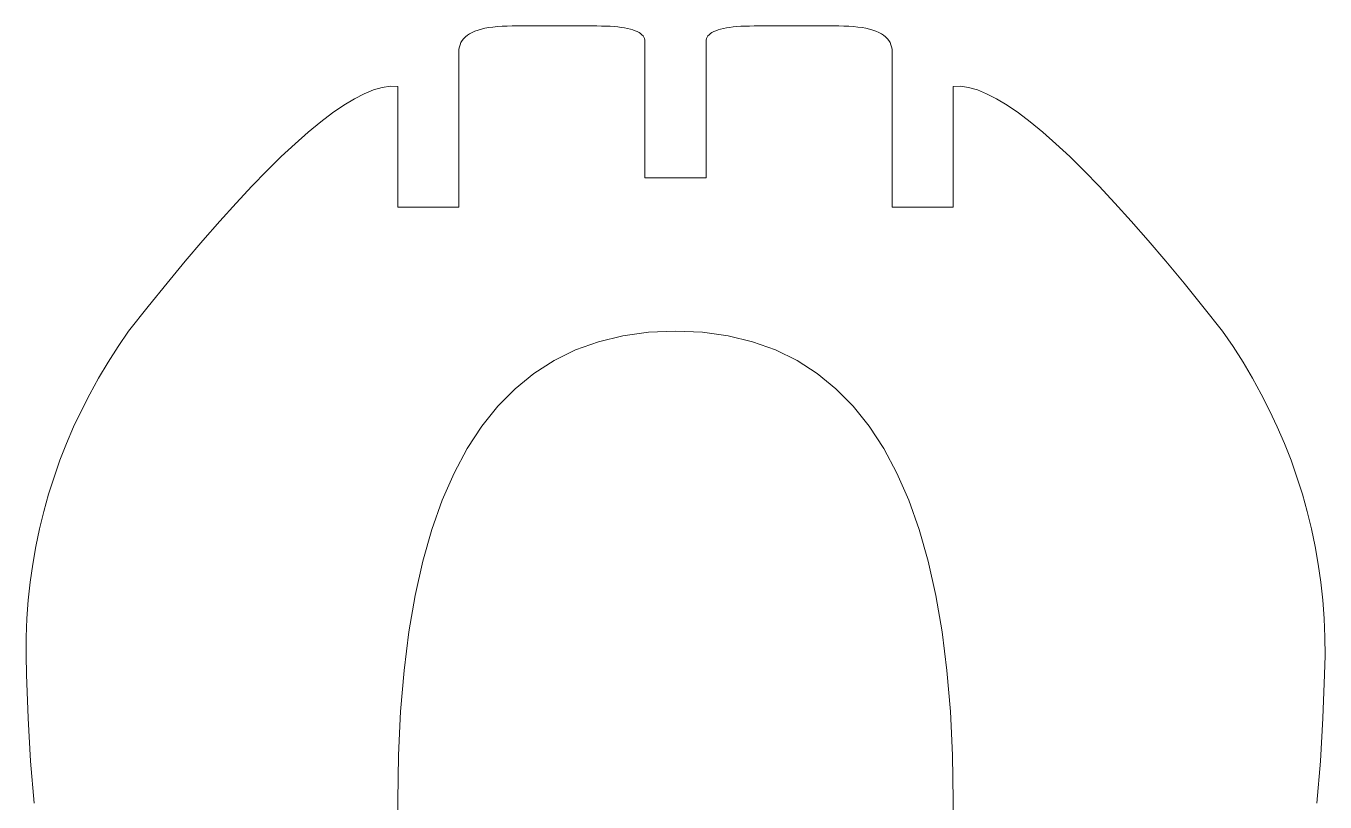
# Model space of a CAD drawing. Header units: inches. Extents: x -12.5 to 8.5, y -8.4 to 12.1.
# Drawn here: x 3.961 to 6.204, y -4 to -2.66 of the extents above; entities that cross this region are included whole.
import ezdxf

# ---------------------------------------------------------------- set-up
doc = ezdxf.new("R2010")
doc.units = ezdxf.units.IN
doc.header["$MEASUREMENT"] = 0
doc.layers.add('Layer 1', color=7, linetype='Continuous')

msp = doc.modelspace()

# ---------------------------------------------------------------- linework, layer by layer
at = {"layer": 'Layer 1', "color": 1, "lineweight": 9}
for points in [[(4.7363, -2.6693), (4.7363, -2.6693), (4.7315, -2.6714), (4.7315, -2.6714)], [(4.7416, -2.6674), (4.7416, -2.6674), (4.7363, -2.6693), (4.7363, -2.6693)], [(4.7474, -2.6657), (4.7474, -2.6657), (4.7416, -2.6674), (4.7416, -2.6674)], [(4.7536, -2.6642), (4.7536, -2.6642), (4.7474, -2.6657), (4.7474, -2.6657)], [(4.7603, -2.663), (4.7603, -2.663), (4.7536, -2.6642), (4.7536, -2.6642)], [(4.7674, -2.662), (4.7674, -2.662), (4.7603, -2.663), (4.7603, -2.663)], [(4.7751, -2.6612), (4.7751, -2.6612), (4.7674, -2.662), (4.7674, -2.662)], [(4.7831, -2.6607), (4.7831, -2.6607), (4.7751, -2.6612), (4.7751, -2.6612)], [(4.7917, -2.6603), (4.7917, -2.6603), (4.7831, -2.6607), (4.7831, -2.6607)], [(4.8007, -2.6602), (4.8007, -2.6602), (4.7917, -2.6603), (4.7917, -2.6603)], [(4.8007, -2.6602), (4.8007, -2.6602), (4.8007, -2.6602), (4.8007, -2.6602)], [(4.9465, -2.6602), (4.9465, -2.6602), (4.8007, -2.6602), (4.8007, -2.6602)], [(4.9465, -2.6602), (4.9465, -2.6602), (4.9465, -2.6602), (4.9465, -2.6602)], [(4.9546, -2.6603), (4.9546, -2.6603), (4.9465, -2.6602), (4.9465, -2.6602)], [(4.9546, -2.6603), (4.9546, -2.6603), (4.9546, -2.6603), (4.9546, -2.6603)], [(4.9624, -2.6605), (4.9624, -2.6605), (4.9546, -2.6603), (4.9546, -2.6603)], [(4.9624, -2.6605), (4.9624, -2.6605), (4.9624, -2.6605), (4.9624, -2.6605)], [(4.9696, -2.6608), (4.9696, -2.6608), (4.9624, -2.6605), (4.9624, -2.6605)], [(4.9696, -2.6608), (4.9696, -2.6608), (4.9696, -2.6608), (4.9696, -2.6608)], [(4.9765, -2.6613), (4.9765, -2.6613), (4.9696, -2.6608), (4.9696, -2.6608)], [(4.9765, -2.6613), (4.9765, -2.6613), (4.9765, -2.6613), (4.9765, -2.6613)], [(4.983, -2.6619), (4.983, -2.6619), (4.9765, -2.6613), (4.9765, -2.6613)], [(4.983, -2.6619), (4.983, -2.6619), (4.983, -2.6619), (4.983, -2.6619)], [(4.989, -2.6626), (4.989, -2.6626), (4.983, -2.6619), (4.983, -2.6619)], [(4.989, -2.6626), (4.989, -2.6626), (4.989, -2.6626), (4.989, -2.6626)], [(4.9947, -2.6635), (4.9947, -2.6635), (4.989, -2.6626), (4.989, -2.6626)], [(4.9947, -2.6635), (4.9947, -2.6635), (4.9947, -2.6635), (4.9947, -2.6635)], [(4.9999, -2.6645), (4.9999, -2.6645), (4.9947, -2.6635), (4.9947, -2.6635)], [(4.9999, -2.6645), (4.9999, -2.6645), (4.9999, -2.6645), (4.9999, -2.6645)], [(5.0047, -2.6656), (5.0047, -2.6656), (4.9999, -2.6645), (4.9999, -2.6645)], [(5.0047, -2.6656), (5.0047, -2.6656), (5.0047, -2.6656), (5.0047, -2.6656)], [(5.009, -2.6669), (5.009, -2.6669), (5.0047, -2.6656), (5.0047, -2.6656)], [(5.009, -2.6669), (5.009, -2.6669), (5.009, -2.6669), (5.009, -2.6669)], [(5.013, -2.6683), (5.013, -2.6683), (5.009, -2.6669), (5.009, -2.6669)], [(5.013, -2.6683), (5.013, -2.6683), (5.013, -2.6683), (5.013, -2.6683)], [(5.0165, -2.6699), (5.0165, -2.6699), (5.013, -2.6683), (5.013, -2.6683)], [(5.1486, -2.6699), (5.1486, -2.6699), (5.1522, -2.6683), (5.1522, -2.6683)], [(5.1522, -2.6683), (5.1522, -2.6683), (5.1561, -2.6669), (5.1561, -2.6669)], [(5.1561, -2.6669), (5.1561, -2.6669), (5.1605, -2.6656), (5.1605, -2.6656)], [(5.1605, -2.6656), (5.1605, -2.6656), (5.1653, -2.6645), (5.1653, -2.6645)], [(5.1653, -2.6645), (5.1653, -2.6645), (5.1705, -2.6635), (5.1705, -2.6635)], [(5.1705, -2.6635), (5.1705, -2.6635), (5.1761, -2.6626), (5.1761, -2.6626)], [(5.1761, -2.6626), (5.1761, -2.6626), (5.1822, -2.6619), (5.1822, -2.6619)], [(5.1822, -2.6619), (5.1822, -2.6619), (5.1886, -2.6613), (5.1886, -2.6613)], [(5.1886, -2.6613), (5.1886, -2.6613), (5.1955, -2.6608), (5.1955, -2.6608)], [(5.1955, -2.6608), (5.1955, -2.6608), (5.2028, -2.6605), (5.2028, -2.6605)], [(5.2028, -2.6605), (5.2028, -2.6605), (5.2105, -2.6603), (5.2105, -2.6603)], [(5.2105, -2.6603), (5.2105, -2.6603), (5.2186, -2.6602), (5.2186, -2.6602)], [(5.2186, -2.6602), (5.2186, -2.6602), (5.2186, -2.6602), (5.2186, -2.6602)], [(5.2186, -2.6602), (5.2186, -2.6602), (5.3645, -2.6602), (5.3645, -2.6602)], [(5.3645, -2.6602), (5.3645, -2.6602), (5.3645, -2.6602), (5.3645, -2.6602)], [(5.3645, -2.6602), (5.3645, -2.6602), (5.3735, -2.6603), (5.3735, -2.6603)], [(5.3735, -2.6603), (5.3735, -2.6603), (5.3735, -2.6603), (5.3735, -2.6603)], [(5.3735, -2.6603), (5.3735, -2.6603), (5.382, -2.6607), (5.382, -2.6607)], [(5.382, -2.6607), (5.382, -2.6607), (5.382, -2.6607), (5.382, -2.6607)], [(5.382, -2.6607), (5.382, -2.6607), (5.3901, -2.6612), (5.3901, -2.6612)], [(5.3901, -2.6612), (5.3901, -2.6612), (5.3901, -2.6612), (5.3901, -2.6612)], [(5.3901, -2.6612), (5.3901, -2.6612), (5.3977, -2.662), (5.3977, -2.662)], [(5.3977, -2.662), (5.3977, -2.662), (5.3977, -2.662), (5.3977, -2.662)], [(5.3977, -2.662), (5.3977, -2.662), (5.4049, -2.663), (5.4049, -2.663)], [(5.4049, -2.663), (5.4049, -2.663), (5.4049, -2.663), (5.4049, -2.663)], [(5.4049, -2.663), (5.4049, -2.663), (5.4115, -2.6642), (5.4115, -2.6642)], [(5.4115, -2.6642), (5.4115, -2.6642), (5.4115, -2.6642), (5.4115, -2.6642)], [(5.4115, -2.6642), (5.4115, -2.6642), (5.4178, -2.6657), (5.4178, -2.6657)], [(5.4178, -2.6657), (5.4178, -2.6657), (5.4178, -2.6657), (5.4178, -2.6657)], [(5.4178, -2.6657), (5.4178, -2.6657), (5.4235, -2.6674), (5.4235, -2.6674)], [(5.4235, -2.6674), (5.4235, -2.6674), (5.4235, -2.6674), (5.4235, -2.6674)], [(5.4235, -2.6674), (5.4235, -2.6674), (5.4288, -2.6693), (5.4288, -2.6693)], [(5.4288, -2.6693), (5.4288, -2.6693), (5.4288, -2.6693), (5.4288, -2.6693)], [(5.4288, -2.6693), (5.4288, -2.6693), (5.4337, -2.6714), (5.4337, -2.6714)], [(4.7121, -2.6888), (4.7121, -2.6888), (4.7105, -2.6925), (4.7105, -2.6925)], [(4.7142, -2.6853), (4.7142, -2.6853), (4.7121, -2.6888), (4.7121, -2.6888)], [(4.7167, -2.6821), (4.7167, -2.6821), (4.7142, -2.6853), (4.7142, -2.6853)], [(4.7197, -2.6791), (4.7197, -2.6791), (4.7167, -2.6821), (4.7167, -2.6821)], [(4.7232, -2.6763), (4.7232, -2.6763), (4.7197, -2.6791), (4.7197, -2.6791)], [(4.7271, -2.6737), (4.7271, -2.6737), (4.7232, -2.6763), (4.7232, -2.6763)], [(4.7315, -2.6714), (4.7315, -2.6714), (4.7271, -2.6737), (4.7271, -2.6737)], [(5.0165, -2.6699), (5.0165, -2.6699), (5.0165, -2.6699), (5.0165, -2.6699)], [(5.0197, -2.6715), (5.0197, -2.6715), (5.0165, -2.6699), (5.0165, -2.6699)], [(5.0197, -2.6715), (5.0197, -2.6715), (5.0197, -2.6715), (5.0197, -2.6715)], [(5.0224, -2.6733), (5.0224, -2.6733), (5.0197, -2.6715), (5.0197, -2.6715)], [(5.0224, -2.6733), (5.0224, -2.6733), (5.0224, -2.6733), (5.0224, -2.6733)], [(5.0247, -2.6753), (5.0247, -2.6753), (5.0224, -2.6733), (5.0224, -2.6733)], [(5.0247, -2.6753), (5.0247, -2.6753), (5.0247, -2.6753), (5.0247, -2.6753)], [(5.0265, -2.6774), (5.0265, -2.6774), (5.0247, -2.6753), (5.0247, -2.6753)], [(5.0265, -2.6774), (5.0265, -2.6774), (5.0265, -2.6774), (5.0265, -2.6774)], [(5.028, -2.6796), (5.028, -2.6796), (5.0265, -2.6774), (5.0265, -2.6774)], [(5.028, -2.6796), (5.028, -2.6796), (5.028, -2.6796), (5.028, -2.6796)], [(5.029, -2.6819), (5.029, -2.6819), (5.028, -2.6796), (5.028, -2.6796)], [(5.029, -2.6819), (5.029, -2.6819), (5.029, -2.6819), (5.029, -2.6819)], [(5.0297, -2.6844), (5.0297, -2.6844), (5.029, -2.6819), (5.029, -2.6819)], [(5.0297, -2.6844), (5.0297, -2.6844), (5.0297, -2.6844), (5.0297, -2.6844)], [(5.0299, -2.687), (5.0299, -2.687), (5.0297, -2.6844), (5.0297, -2.6844)], [(5.0299, -2.687), (5.0299, -2.687), (5.0299, -2.687), (5.0299, -2.687)], [(5.0299, -2.687), (5.0299, -2.687), (5.0299, -2.9222), (5.0299, -2.9222)], [(5.1353, -2.687), (5.1353, -2.687), (5.1355, -2.6844), (5.1355, -2.6844)], [(5.1353, -2.687), (5.1353, -2.687), (5.1353, -2.687), (5.1353, -2.687)], [(5.1353, -2.687), (5.1353, -2.687), (5.1353, -2.9222), (5.1353, -2.9222)], [(5.1355, -2.6844), (5.1355, -2.6844), (5.1361, -2.6819), (5.1361, -2.6819)], [(5.1361, -2.6819), (5.1361, -2.6819), (5.1372, -2.6796), (5.1372, -2.6796)], [(5.1372, -2.6796), (5.1372, -2.6796), (5.1386, -2.6774), (5.1386, -2.6774)], [(5.1386, -2.6774), (5.1386, -2.6774), (5.1405, -2.6753), (5.1405, -2.6753)], [(5.1405, -2.6753), (5.1405, -2.6753), (5.1428, -2.6733), (5.1428, -2.6733)], [(5.1428, -2.6733), (5.1428, -2.6733), (5.1455, -2.6715), (5.1455, -2.6715)], [(5.1455, -2.6715), (5.1455, -2.6715), (5.1486, -2.6699), (5.1486, -2.6699)], [(5.4337, -2.6714), (5.4337, -2.6714), (5.4337, -2.6714), (5.4337, -2.6714)], [(5.4337, -2.6714), (5.4337, -2.6714), (5.4381, -2.6737), (5.4381, -2.6737)], [(5.4381, -2.6737), (5.4381, -2.6737), (5.4381, -2.6737), (5.4381, -2.6737)], [(5.4381, -2.6737), (5.4381, -2.6737), (5.442, -2.6763), (5.442, -2.6763)], [(5.442, -2.6763), (5.442, -2.6763), (5.442, -2.6763), (5.442, -2.6763)], [(5.442, -2.6763), (5.442, -2.6763), (5.4455, -2.6791), (5.4455, -2.6791)], [(5.4455, -2.6791), (5.4455, -2.6791), (5.4455, -2.6791), (5.4455, -2.6791)], [(5.4455, -2.6791), (5.4455, -2.6791), (5.4484, -2.6821), (5.4484, -2.6821)], [(5.4484, -2.6821), (5.4484, -2.6821), (5.4484, -2.6821), (5.4484, -2.6821)], [(5.4484, -2.6821), (5.4484, -2.6821), (5.451, -2.6853), (5.451, -2.6853)], [(5.451, -2.6853), (5.451, -2.6853), (5.451, -2.6853), (5.451, -2.6853)], [(5.451, -2.6853), (5.451, -2.6853), (5.4531, -2.6888), (5.4531, -2.6888)], [(5.4531, -2.6888), (5.4531, -2.6888), (5.4531, -2.6888), (5.4531, -2.6888)], [(5.4531, -2.6888), (5.4531, -2.6888), (5.4547, -2.6925), (5.4547, -2.6925)], [(4.7086, -2.7005), (4.7086, -2.7005), (4.7084, -2.7049), (4.7084, -2.7049)], [(4.7084, -2.7049), (4.7084, -2.7049), (4.7084, -2.7049), (4.7084, -2.7049)], [(4.7084, -2.7049), (4.7084, -2.7049), (4.7084, -2.9728), (4.7084, -2.9728)], [(4.7093, -2.6964), (4.7093, -2.6964), (4.7086, -2.7005), (4.7086, -2.7005)], [(4.7105, -2.6925), (4.7105, -2.6925), (4.7093, -2.6964), (4.7093, -2.6964)], [(5.4547, -2.6925), (5.4547, -2.6925), (5.4547, -2.6925), (5.4547, -2.6925)], [(5.4547, -2.6925), (5.4547, -2.6925), (5.4558, -2.6964), (5.4558, -2.6964)], [(5.4558, -2.6964), (5.4558, -2.6964), (5.4558, -2.6964), (5.4558, -2.6964)], [(5.4558, -2.6964), (5.4558, -2.6964), (5.4565, -2.7005), (5.4565, -2.7005)], [(5.4565, -2.7005), (5.4565, -2.7005), (5.4565, -2.7005), (5.4565, -2.7005)], [(5.4565, -2.7005), (5.4565, -2.7005), (5.4567, -2.7049), (5.4567, -2.7049)], [(5.4567, -2.7049), (5.4567, -2.7049), (5.4567, -2.7049), (5.4567, -2.7049)], [(5.4567, -2.7049), (5.4567, -2.7049), (5.4567, -2.9728), (5.4567, -2.9728)], [(4.528, -2.7859), (4.528, -2.7859), (4.5452, -2.7771), (4.5452, -2.7771)], [(4.5452, -2.7771), (4.5452, -2.7771), (4.5613, -2.7706), (4.5613, -2.7706)], [(4.5613, -2.7706), (4.5613, -2.7706), (4.5763, -2.7663), (4.5763, -2.7663)], [(4.5763, -2.7663), (4.5763, -2.7663), (4.5902, -2.7643), (4.5902, -2.7643)], [(4.5902, -2.7643), (4.5902, -2.7643), (4.5902, -2.7643), (4.5902, -2.7643)], [(4.5902, -2.7643), (4.5902, -2.7643), (4.603, -2.7645), (4.603, -2.7645)], [(4.603, -2.7645), (4.603, -2.7645), (4.603, -2.7645), (4.603, -2.7645)], [(4.603, -2.9728), (4.603, -2.9728), (4.603, -2.7645), (4.603, -2.7645)], [(5.575, -2.7643), (5.575, -2.7643), (5.5622, -2.7645), (5.5622, -2.7645)], [(5.5622, -2.7645), (5.5622, -2.7645), (5.5622, -2.7645), (5.5622, -2.7645)], [(5.5622, -2.9728), (5.5622, -2.9728), (5.5622, -2.7645), (5.5622, -2.7645)], [(5.575, -2.7643), (5.575, -2.7643), (5.575, -2.7643), (5.575, -2.7643)], [(5.5888, -2.7663), (5.5888, -2.7663), (5.575, -2.7643), (5.575, -2.7643)], [(5.5888, -2.7663), (5.5888, -2.7663), (5.5888, -2.7663), (5.5888, -2.7663)], [(5.6038, -2.7706), (5.6038, -2.7706), (5.5888, -2.7663), (5.5888, -2.7663)], [(5.6038, -2.7706), (5.6038, -2.7706), (5.6038, -2.7706), (5.6038, -2.7706)], [(5.6199, -2.7771), (5.6199, -2.7771), (5.6038, -2.7706), (5.6038, -2.7706)], [(5.6199, -2.7771), (5.6199, -2.7771), (5.6199, -2.7771), (5.6199, -2.7771)], [(5.6371, -2.7859), (5.6371, -2.7859), (5.6199, -2.7771), (5.6199, -2.7771)], [(4.4904, -2.8102), (4.4904, -2.8102), (4.5098, -2.7969), (4.5098, -2.7969)], [(4.5098, -2.7969), (4.5098, -2.7969), (4.528, -2.7859), (4.528, -2.7859)], [(5.6371, -2.7859), (5.6371, -2.7859), (5.6371, -2.7859), (5.6371, -2.7859)], [(5.6554, -2.7969), (5.6554, -2.7969), (5.6371, -2.7859), (5.6371, -2.7859)], [(5.6554, -2.7969), (5.6554, -2.7969), (5.6554, -2.7969), (5.6554, -2.7969)], [(5.6748, -2.8102), (5.6748, -2.8102), (5.6554, -2.7969), (5.6554, -2.7969)], [(4.4483, -2.8434), (4.4483, -2.8434), (4.4699, -2.8257), (4.4699, -2.8257)], [(4.4699, -2.8257), (4.4699, -2.8257), (4.4904, -2.8102), (4.4904, -2.8102)], [(5.6748, -2.8102), (5.6748, -2.8102), (5.6748, -2.8102), (5.6748, -2.8102)], [(5.6953, -2.8257), (5.6953, -2.8257), (5.6748, -2.8102), (5.6748, -2.8102)], [(5.6953, -2.8257), (5.6953, -2.8257), (5.6953, -2.8257), (5.6953, -2.8257)], [(5.7169, -2.8434), (5.7169, -2.8434), (5.6953, -2.8257), (5.6953, -2.8257)], [(4.4256, -2.8634), (4.4256, -2.8634), (4.4483, -2.8434), (4.4483, -2.8434)], [(5.7169, -2.8434), (5.7169, -2.8434), (5.7169, -2.8434), (5.7169, -2.8434)], [(5.7396, -2.8634), (5.7396, -2.8634), (5.7169, -2.8434), (5.7169, -2.8434)], [(4.4018, -2.8857), (4.4018, -2.8857), (4.4256, -2.8634), (4.4256, -2.8634)], [(5.7396, -2.8634), (5.7396, -2.8634), (5.7396, -2.8634), (5.7396, -2.8634)], [(5.7633, -2.8857), (5.7633, -2.8857), (5.7396, -2.8634), (5.7396, -2.8634)], [(4.3769, -2.9102), (4.3769, -2.9102), (4.4018, -2.8857), (4.4018, -2.8857)], [(5.7633, -2.8857), (5.7633, -2.8857), (5.7633, -2.8857), (5.7633, -2.8857)], [(5.7882, -2.9102), (5.7882, -2.9102), (5.7633, -2.8857), (5.7633, -2.8857)], [(4.3509, -2.9369), (4.3509, -2.9369), (4.3769, -2.9102), (4.3769, -2.9102)], [(5.7882, -2.9102), (5.7882, -2.9102), (5.7882, -2.9102), (5.7882, -2.9102)], [(5.8142, -2.9369), (5.8142, -2.9369), (5.7882, -2.9102), (5.7882, -2.9102)], [(4.3238, -2.9659), (4.3238, -2.9659), (4.3509, -2.9369), (4.3509, -2.9369)], [(5.0299, -2.9222), (5.0299, -2.9222), (5.0299, -2.9222), (5.0299, -2.9222)], [(5.0299, -2.9222), (5.0299, -2.9222), (5.1353, -2.9222), (5.1353, -2.9222)], [(5.8142, -2.9369), (5.8142, -2.9369), (5.8142, -2.9369), (5.8142, -2.9369)], [(5.8413, -2.9659), (5.8413, -2.9659), (5.8142, -2.9369), (5.8142, -2.9369)], [(4.2957, -2.9971), (4.2957, -2.9971), (4.3238, -2.9659), (4.3238, -2.9659)], [(4.603, -2.9728), (4.603, -2.9728), (4.603, -2.9728), (4.603, -2.9728)], [(4.7084, -2.9728), (4.7084, -2.9728), (4.603, -2.9728), (4.603, -2.9728)], [(5.4567, -2.9728), (5.4567, -2.9728), (5.4567, -2.9728), (5.4567, -2.9728)], [(5.4567, -2.9728), (5.4567, -2.9728), (5.5622, -2.9728), (5.5622, -2.9728)], [(5.8413, -2.9659), (5.8413, -2.9659), (5.8413, -2.9659), (5.8413, -2.9659)], [(5.8695, -2.9971), (5.8695, -2.9971), (5.8413, -2.9659), (5.8413, -2.9659)], [(4.2664, -3.0306), (4.2664, -3.0306), (4.2957, -2.9971), (4.2957, -2.9971)], [(5.8695, -2.9971), (5.8695, -2.9971), (5.8695, -2.9971), (5.8695, -2.9971)], [(5.8988, -3.0306), (5.8988, -3.0306), (5.8695, -2.9971), (5.8695, -2.9971)], [(4.236, -3.0663), (4.236, -3.0663), (4.2664, -3.0306), (4.2664, -3.0306)], [(5.8988, -3.0306), (5.8988, -3.0306), (5.8988, -3.0306), (5.8988, -3.0306)], [(5.9292, -3.0663), (5.9292, -3.0663), (5.8988, -3.0306), (5.8988, -3.0306)], [(4.2045, -3.1043), (4.2045, -3.1043), (4.236, -3.0663), (4.236, -3.0663)], [(5.9292, -3.0663), (5.9292, -3.0663), (5.9292, -3.0663), (5.9292, -3.0663)], [(5.9607, -3.1043), (5.9607, -3.1043), (5.9292, -3.0663), (5.9292, -3.0663)], [(4.1719, -3.1445), (4.1719, -3.1445), (4.2045, -3.1043), (4.2045, -3.1043)], [(5.9607, -3.1043), (5.9607, -3.1043), (5.9607, -3.1043), (5.9607, -3.1043)], [(5.9932, -3.1445), (5.9932, -3.1445), (5.9607, -3.1043), (5.9607, -3.1043)], [(4.1382, -3.1869), (4.1382, -3.1869), (4.1719, -3.1445), (4.1719, -3.1445)], [(5.9932, -3.1445), (5.9932, -3.1445), (5.9932, -3.1445), (5.9932, -3.1445)], [(6.0269, -3.1869), (6.0269, -3.1869), (5.9932, -3.1445), (5.9932, -3.1445)], [(4.1382, -3.1869), (4.1382, -3.1869), (4.1199, -3.2137), (4.1199, -3.2137)], [(4.9495, -3.2052), (4.9495, -3.2052), (4.9099, -3.2194), (4.9099, -3.2194)], [(4.9915, -3.195), (4.9915, -3.195), (4.9495, -3.2052), (4.9495, -3.2052)], [(5.0358, -3.189), (5.0358, -3.189), (4.9915, -3.195), (4.9915, -3.195)], [(5.0826, -3.1869), (5.0826, -3.1869), (5.0358, -3.189), (5.0358, -3.189)], [(5.0826, -3.1869), (5.0826, -3.1869), (5.0826, -3.1869), (5.0826, -3.1869)], [(5.0826, -3.1869), (5.0826, -3.1869), (5.1293, -3.189), (5.1293, -3.189)], [(5.1293, -3.189), (5.1293, -3.189), (5.1293, -3.189), (5.1293, -3.189)], [(5.1293, -3.189), (5.1293, -3.189), (5.1737, -3.195), (5.1737, -3.195)], [(5.1737, -3.195), (5.1737, -3.195), (5.1737, -3.195), (5.1737, -3.195)], [(5.1737, -3.195), (5.1737, -3.195), (5.2157, -3.2052), (5.2157, -3.2052)], [(5.2157, -3.2052), (5.2157, -3.2052), (5.2157, -3.2052), (5.2157, -3.2052)], [(5.2157, -3.2052), (5.2157, -3.2052), (5.2552, -3.2194), (5.2552, -3.2194)], [(6.0269, -3.1869), (6.0269, -3.1869), (6.0269, -3.1869), (6.0269, -3.1869)], [(6.0269, -3.1869), (6.0269, -3.1869), (6.0453, -3.2137), (6.0453, -3.2137)], [(4.1199, -3.2137), (4.1199, -3.2137), (4.1026, -3.2408), (4.1026, -3.2408)], [(4.9099, -3.2194), (4.9099, -3.2194), (4.8728, -3.2376), (4.8728, -3.2376)], [(5.2552, -3.2194), (5.2552, -3.2194), (5.2552, -3.2194), (5.2552, -3.2194)], [(5.2552, -3.2194), (5.2552, -3.2194), (5.2924, -3.2376), (5.2924, -3.2376)], [(6.0453, -3.2137), (6.0453, -3.2137), (6.0453, -3.2137), (6.0453, -3.2137)], [(6.0453, -3.2137), (6.0453, -3.2137), (6.0626, -3.2408), (6.0626, -3.2408)], [(4.1026, -3.2408), (4.1026, -3.2408), (4.0863, -3.2682), (4.0863, -3.2682)], [(4.8728, -3.2376), (4.8728, -3.2376), (4.838, -3.2599), (4.838, -3.2599)], [(5.2924, -3.2376), (5.2924, -3.2376), (5.2924, -3.2376), (5.2924, -3.2376)], [(5.2924, -3.2376), (5.2924, -3.2376), (5.3272, -3.2599), (5.3272, -3.2599)], [(6.0626, -3.2408), (6.0626, -3.2408), (6.0626, -3.2408), (6.0626, -3.2408)], [(6.0626, -3.2408), (6.0626, -3.2408), (6.0789, -3.2682), (6.0789, -3.2682)], [(4.0863, -3.2682), (4.0863, -3.2682), (4.071, -3.2959), (4.071, -3.2959)], [(4.838, -3.2599), (4.838, -3.2599), (4.8056, -3.2863), (4.8056, -3.2863)], [(5.3272, -3.2599), (5.3272, -3.2599), (5.3272, -3.2599), (5.3272, -3.2599)], [(5.3272, -3.2599), (5.3272, -3.2599), (5.3595, -3.2863), (5.3595, -3.2863)], [(6.0789, -3.2682), (6.0789, -3.2682), (6.0789, -3.2682), (6.0789, -3.2682)], [(6.0789, -3.2682), (6.0789, -3.2682), (6.0942, -3.2959), (6.0942, -3.2959)], [(4.071, -3.2959), (4.071, -3.2959), (4.0566, -3.3239), (4.0566, -3.3239)], [(4.8056, -3.2863), (4.8056, -3.2863), (4.7756, -3.3167), (4.7756, -3.3167)], [(5.3595, -3.2863), (5.3595, -3.2863), (5.3595, -3.2863), (5.3595, -3.2863)], [(5.3595, -3.2863), (5.3595, -3.2863), (5.3895, -3.3167), (5.3895, -3.3167)], [(6.0942, -3.2959), (6.0942, -3.2959), (6.0942, -3.2959), (6.0942, -3.2959)], [(6.0942, -3.2959), (6.0942, -3.2959), (6.1085, -3.3239), (6.1085, -3.3239)], [(4.7756, -3.3167), (4.7756, -3.3167), (4.7481, -3.3511), (4.7481, -3.3511)], [(5.3895, -3.3167), (5.3895, -3.3167), (5.3895, -3.3167), (5.3895, -3.3167)], [(5.3895, -3.3167), (5.3895, -3.3167), (5.4171, -3.3511), (5.4171, -3.3511)], [(4.0566, -3.3239), (4.0566, -3.3239), (4.0433, -3.3523), (4.0433, -3.3523)], [(6.1085, -3.3239), (6.1085, -3.3239), (6.1085, -3.3239), (6.1085, -3.3239)], [(6.1085, -3.3239), (6.1085, -3.3239), (6.1218, -3.3523), (6.1218, -3.3523)], [(4.0433, -3.3523), (4.0433, -3.3523), (4.031, -3.3808), (4.031, -3.3808)], [(4.7481, -3.3511), (4.7481, -3.3511), (4.7229, -3.3897), (4.7229, -3.3897)], [(5.4171, -3.3511), (5.4171, -3.3511), (5.4171, -3.3511), (5.4171, -3.3511)], [(5.4171, -3.3511), (5.4171, -3.3511), (5.4423, -3.3897), (5.4423, -3.3897)], [(6.1218, -3.3523), (6.1218, -3.3523), (6.1218, -3.3523), (6.1218, -3.3523)], [(6.1218, -3.3523), (6.1218, -3.3523), (6.1342, -3.3808), (6.1342, -3.3808)], [(4.031, -3.3808), (4.031, -3.3808), (4.0197, -3.4097), (4.0197, -3.4097)], [(6.1342, -3.3808), (6.1342, -3.3808), (6.1342, -3.3808), (6.1342, -3.3808)], [(6.1342, -3.3808), (6.1342, -3.3808), (6.1455, -3.4097), (6.1455, -3.4097)], [(4.7229, -3.3897), (4.7229, -3.3897), (4.7001, -3.4323), (4.7001, -3.4323)], [(5.4423, -3.3897), (5.4423, -3.3897), (5.4423, -3.3897), (5.4423, -3.3897)], [(5.4423, -3.3897), (5.4423, -3.3897), (5.465, -3.4323), (5.465, -3.4323)], [(4.0197, -3.4097), (4.0197, -3.4097), (4.0094, -3.4389), (4.0094, -3.4389)], [(6.1455, -3.4097), (6.1455, -3.4097), (6.1455, -3.4097), (6.1455, -3.4097)], [(6.1455, -3.4097), (6.1455, -3.4097), (6.1558, -3.4389), (6.1558, -3.4389)], [(4.0094, -3.4389), (4.0094, -3.4389), (4, -3.4684), (4, -3.4684)], [(4.7001, -3.4323), (4.7001, -3.4323), (4.6797, -3.4789), (4.6797, -3.4789)], [(5.465, -3.4323), (5.465, -3.4323), (5.465, -3.4323), (5.465, -3.4323)], [(5.465, -3.4323), (5.465, -3.4323), (5.4854, -3.4789), (5.4854, -3.4789)], [(6.1558, -3.4389), (6.1558, -3.4389), (6.1558, -3.4389), (6.1558, -3.4389)], [(6.1558, -3.4389), (6.1558, -3.4389), (6.1651, -3.4684), (6.1651, -3.4684)], [(4, -3.4684), (4, -3.4684), (3.9917, -3.4982), (3.9917, -3.4982)], [(6.1651, -3.4684), (6.1651, -3.4684), (6.1651, -3.4684), (6.1651, -3.4684)], [(6.1651, -3.4684), (6.1651, -3.4684), (6.1735, -3.4982), (6.1735, -3.4982)], [(3.9917, -3.4982), (3.9917, -3.4982), (3.9844, -3.5283), (3.9844, -3.5283)], [(4.6797, -3.4789), (4.6797, -3.4789), (4.6618, -3.5296), (4.6618, -3.5296)], [(5.4854, -3.4789), (5.4854, -3.4789), (5.4854, -3.4789), (5.4854, -3.4789)], [(5.4854, -3.4789), (5.4854, -3.4789), (5.5034, -3.5296), (5.5034, -3.5296)], [(6.1735, -3.4982), (6.1735, -3.4982), (6.1735, -3.4982), (6.1735, -3.4982)], [(6.1735, -3.4982), (6.1735, -3.4982), (6.1808, -3.5283), (6.1808, -3.5283)], [(3.9844, -3.5283), (3.9844, -3.5283), (3.978, -3.5587), (3.978, -3.5587)], [(4.6618, -3.5296), (4.6618, -3.5296), (4.6462, -3.5843), (4.6462, -3.5843)], [(5.5034, -3.5296), (5.5034, -3.5296), (5.5034, -3.5296), (5.5034, -3.5296)], [(5.5034, -3.5296), (5.5034, -3.5296), (5.519, -3.5843), (5.519, -3.5843)], [(6.1808, -3.5283), (6.1808, -3.5283), (6.1808, -3.5283), (6.1808, -3.5283)], [(6.1808, -3.5283), (6.1808, -3.5283), (6.1871, -3.5587), (6.1871, -3.5587)], [(3.978, -3.5587), (3.978, -3.5587), (3.9727, -3.5894), (3.9727, -3.5894)], [(6.1871, -3.5587), (6.1871, -3.5587), (6.1871, -3.5587), (6.1871, -3.5587)], [(6.1871, -3.5587), (6.1871, -3.5587), (6.1925, -3.5894), (6.1925, -3.5894)], [(4.6462, -3.5843), (4.6462, -3.5843), (4.633, -3.6431), (4.633, -3.6431)], [(5.519, -3.5843), (5.519, -3.5843), (5.519, -3.5843), (5.519, -3.5843)], [(5.519, -3.5843), (5.519, -3.5843), (5.5322, -3.6431), (5.5322, -3.6431)], [(3.9727, -3.5894), (3.9727, -3.5894), (3.9683, -3.6203), (3.9683, -3.6203)], [(6.1925, -3.5894), (6.1925, -3.5894), (6.1925, -3.5894), (6.1925, -3.5894)], [(6.1925, -3.5894), (6.1925, -3.5894), (6.1968, -3.6203), (6.1968, -3.6203)], [(3.9683, -3.6203), (3.9683, -3.6203), (3.965, -3.6516), (3.965, -3.6516)], [(6.1968, -3.6203), (6.1968, -3.6203), (6.1968, -3.6203), (6.1968, -3.6203)], [(6.1968, -3.6203), (6.1968, -3.6203), (6.2002, -3.6516), (6.2002, -3.6516)], [(3.965, -3.6516), (3.965, -3.6516), (3.9627, -3.6832), (3.9627, -3.6832)], [(4.633, -3.6431), (4.633, -3.6431), (4.6222, -3.706), (4.6222, -3.706)], [(5.5322, -3.6431), (5.5322, -3.6431), (5.5322, -3.6431), (5.5322, -3.6431)], [(5.5322, -3.6431), (5.5322, -3.6431), (5.543, -3.706), (5.543, -3.706)], [(6.2002, -3.6516), (6.2002, -3.6516), (6.2002, -3.6516), (6.2002, -3.6516)], [(6.2002, -3.6516), (6.2002, -3.6516), (6.2025, -3.6832), (6.2025, -3.6832)], [(3.9627, -3.6832), (3.9627, -3.6832), (3.9613, -3.7151), (3.9613, -3.7151)], [(6.2025, -3.6832), (6.2025, -3.6832), (6.2025, -3.6832), (6.2025, -3.6832)], [(6.2025, -3.6832), (6.2025, -3.6832), (6.2038, -3.7151), (6.2038, -3.7151)], [(3.9613, -3.7151), (3.9613, -3.7151), (3.961, -3.7472), (3.961, -3.7472)], [(4.6222, -3.706), (4.6222, -3.706), (4.6138, -3.7729), (4.6138, -3.7729)], [(5.543, -3.706), (5.543, -3.706), (5.543, -3.706), (5.543, -3.706)], [(5.543, -3.706), (5.543, -3.706), (5.5514, -3.7729), (5.5514, -3.7729)], [(6.2038, -3.7151), (6.2038, -3.7151), (6.2038, -3.7151), (6.2038, -3.7151)], [(6.2038, -3.7151), (6.2038, -3.7151), (6.2042, -3.7472), (6.2042, -3.7472)], [(3.961, -3.7472), (3.961, -3.7472), (3.961, -3.7472), (3.961, -3.7472)], [(3.961, -3.7472), (3.961, -3.7472), (3.9616, -3.7797), (3.9616, -3.7797)], [(6.2042, -3.7472), (6.2042, -3.7472), (6.2035, -3.7797), (6.2035, -3.7797)], [(3.9616, -3.7797), (3.9616, -3.7797), (3.9616, -3.7797), (3.9616, -3.7797)], [(3.9616, -3.7797), (3.9616, -3.7797), (3.9645, -3.8552), (3.9645, -3.8552)], [(4.6138, -3.7729), (4.6138, -3.7729), (4.6078, -3.8438), (4.6078, -3.8438)], [(5.5514, -3.7729), (5.5514, -3.7729), (5.5514, -3.7729), (5.5514, -3.7729)], [(5.5514, -3.7729), (5.5514, -3.7729), (5.5574, -3.8438), (5.5574, -3.8438)], [(6.2035, -3.7797), (6.2035, -3.7797), (6.2007, -3.8552), (6.2007, -3.8552)], [(3.9645, -3.8552), (3.9645, -3.8552), (3.9645, -3.8552), (3.9645, -3.8552)], [(3.9645, -3.8552), (3.9645, -3.8552), (3.969, -3.9292), (3.969, -3.9292)], [(4.6078, -3.8438), (4.6078, -3.8438), (4.6042, -3.9189), (4.6042, -3.9189)], [(5.5574, -3.8438), (5.5574, -3.8438), (5.5574, -3.8438), (5.5574, -3.8438)], [(5.5574, -3.8438), (5.5574, -3.8438), (5.5609, -3.9189), (5.5609, -3.9189)], [(6.2007, -3.8552), (6.2007, -3.8552), (6.1962, -3.9292), (6.1962, -3.9292)], [(4.6042, -3.9189), (4.6042, -3.9189), (4.603, -3.9979), (4.603, -3.9979)], [(5.5609, -3.9189), (5.5609, -3.9189), (5.5609, -3.9189), (5.5609, -3.9189)], [(5.5609, -3.9189), (5.5609, -3.9189), (5.5621, -3.9979), (5.5621, -3.9979)], [(3.969, -3.9292), (3.969, -3.9292), (3.969, -3.9292), (3.969, -3.9292)], [(3.969, -3.9292), (3.969, -3.9292), (3.9751, -4.0017), (3.9751, -4.0017)], [(6.1962, -3.9292), (6.1962, -3.9292), (6.19, -4.0017), (6.19, -4.0017)], [(4.603, -3.9979), (4.603, -3.9979), (4.603, -3.9979), (4.603, -3.9979)], [(4.603, -3.9979), (4.603, -3.9979), (4.6042, -4.0724), (4.6042, -4.0724)], [(5.5621, -3.9979), (5.5621, -3.9979), (5.5609, -4.0724), (5.5609, -4.0724)]]:
    msp.add_open_spline(points, degree=3, dxfattribs=at)

doc.saveas('drawing.dxf')
